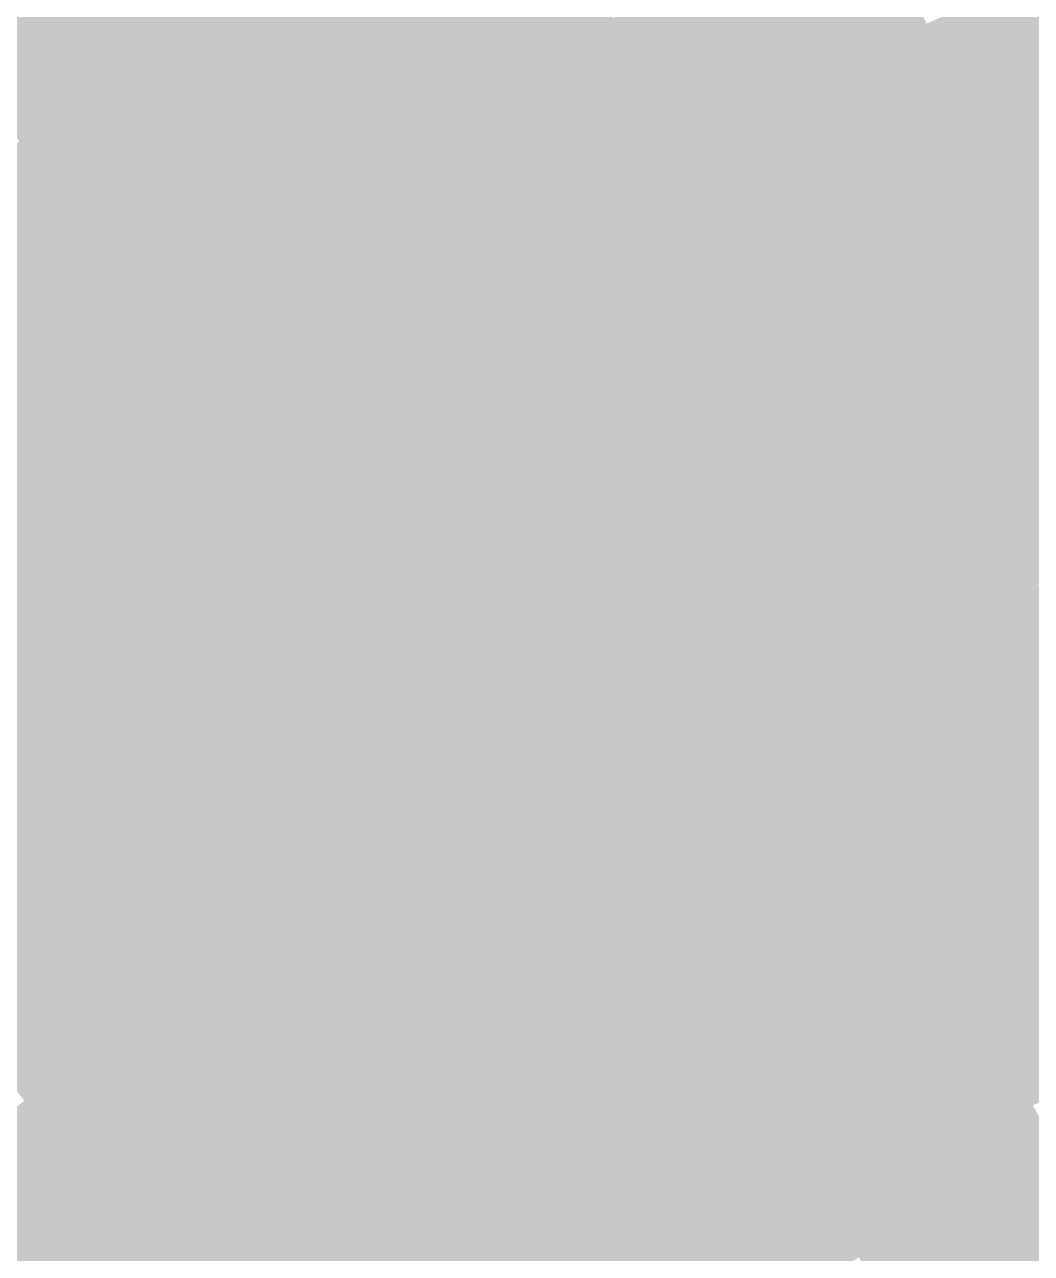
# Model space of a CAD drawing. Header units: inches. Extents: x -266 to 784, y -170 to 213.
# Drawn here: x -68.9 to -47.17, y 85 to 111.51 of the extents above; entities that cross this region are included whole.
import ezdxf

# ---------------------------------------------------------------- set-up
doc = ezdxf.new("R2010")
doc.units = ezdxf.units.IN
doc.header["$MEASUREMENT"] = 0

msp = doc.modelspace()

# ---------------------------------------------------------------- linework, layer by layer
at = {"color": 95, "true_color": 0x54aa54}
msp.add_solid([(-66.833357, 111.504719), (-67.347459, 112.362448), (-64.076765, 113.111309), (-64.569663, 113.981396)], dxfattribs=at)
at = {"color": 85, "true_color": 0x5bb259}
msp.add_solid([(-63.090969, 111.371135), (-63.583867, 112.241222), (-60.338782, 112.885922), (-60.810179, 113.767843)], dxfattribs=at)
at = {"color": 95, "true_color": 0x52a554}
msp.add_solid([(-70.084688, 110.675817), (-70.619686, 111.520671), (-67.347459, 112.362448), (-67.861562, 113.220177)], dxfattribs=at)
at = {"color": 93, "true_color": 0x61bb5d}
msp.add_solid([(-59.395989, 111.122079), (-59.867386, 112.004001), (-56.651028, 112.546262), (-57.100639, 113.439486)], dxfattribs=at)
at = {"color": 93, "true_color": 0x6dc863}
msp.add_solid([(-52.589276, 111.190683), (-53.016832, 112.094672), (-49.844682, 112.4478), (-50.249923, 113.36201)], dxfattribs=at)
at = {"color": 85, "true_color": 0x56ae56}
msp.add_solid([(-66.319254, 110.646991), (-66.833357, 111.504719), (-63.583867, 112.241222), (-64.076765, 113.111309)], dxfattribs=at)
at = {"color": 93, "true_color": 0x68c361}
msp.add_solid([(-55.751805, 110.759813), (-56.201416, 111.653038), (-53.016832, 112.094672), (-53.444387, 112.998662)], dxfattribs=at)
at = {"color": 93, "true_color": 0x5db65b}
msp.add_solid([(-62.59807, 110.501048), (-63.090969, 111.371135), (-59.867386, 112.004001), (-60.338782, 112.885922)], dxfattribs=at)
at = {"color": 83, "true_color": 0x74d068}
msp.add_solid([(-49.034199, 110.61938), (-49.43944, 111.53359), (-46.304695, 111.789423), (-46.687379, 112.713303)], dxfattribs=at)
at = {"color": 93, "true_color": 0x64bf5f}
msp.add_solid([(-58.924592, 110.240158), (-59.395989, 111.122079), (-56.201416, 111.653038), (-56.651028, 112.546262)], dxfattribs=at)
at = {"color": 93, "true_color": 0x6fcc65}
msp.add_solid([(-52.161721, 110.286694), (-52.589276, 111.190683), (-49.43944, 111.53359), (-49.844682, 112.4478)], dxfattribs=at)
at = {"color": 105, "true_color": 0x54aa56}
msp.add_solid([(-69.549691, 109.830963), (-70.084688, 110.675817), (-66.833357, 111.504719), (-67.347459, 112.362448)], dxfattribs=at)
at = {"color": 85, "true_color": 0x59b259}
msp.add_solid([(-65.805151, 109.789262), (-66.319254, 110.646991), (-63.090969, 111.371135), (-63.583867, 112.241222)], dxfattribs=at)
at = {"color": 93, "true_color": 0x5fbb5d}
msp.add_solid([(-62.105172, 109.630961), (-62.59807, 110.501048), (-59.395989, 111.122079), (-59.867386, 112.004001)], dxfattribs=at)
at = {"color": 93, "true_color": 0x6ac863}
msp.add_solid([(-55.302194, 109.866589), (-55.751805, 110.759813), (-52.589276, 111.190683), (-53.016832, 112.094672)], dxfattribs=at)
at = {"color": 93, "true_color": 0x66c361}
msp.add_solid([(-58.453195, 109.358237), (-58.924592, 110.240158), (-55.751805, 110.759813), (-56.201416, 111.653038)], dxfattribs=at)
at = {"color": 83, "true_color": 0x76d46a}
msp.add_solid([(-48.628958, 109.705171), (-49.034199, 110.61938), (-45.922012, 110.865544), (-46.304695, 111.789423)], dxfattribs=at)
at = {"color": 105, "true_color": 0x56ae59}
msp.add_solid([(-69.014693, 108.98611), (-69.549691, 109.830963), (-66.319254, 110.646991), (-66.833357, 111.504719)], dxfattribs=at)
at = {"color": 93, "true_color": 0x5bb65b}
msp.add_solid([(-65.291049, 108.931533), (-65.805151, 109.789262), (-62.59807, 110.501048), (-63.090969, 111.371135)], dxfattribs=at)
at = {"color": 93, "true_color": 0x71d068}
msp.add_solid([(-51.734166, 109.382704), (-52.161721, 110.286694), (-49.034199, 110.61938), (-49.43944, 111.53359)], dxfattribs=at)
at = {"color": 93, "true_color": 0x61bf5f}
msp.add_solid([(-61.612274, 108.760874), (-62.105172, 109.630961), (-58.924592, 110.240158), (-59.395989, 111.122079)], dxfattribs=at)
at = {"color": 93, "true_color": 0x6dcc65}
msp.add_solid([(-54.852582, 108.973365), (-55.302194, 109.866589), (-52.161721, 110.286694), (-52.589276, 111.190683)], dxfattribs=at)
at = {"color": 83, "true_color": 0x79d96c}
msp.add_solid([(-48.223716, 108.790961), (-48.628958, 109.705171), (-45.539328, 109.941664), (-45.922012, 110.865544)], dxfattribs=at)
at = {"color": 105, "true_color": 0x59b25b}
msp.add_solid([(-68.479695, 108.141256), (-69.014693, 108.98611), (-65.805151, 109.789262), (-66.319254, 110.646991)], dxfattribs=at)
at = {"color": 93, "true_color": 0x68c863}
msp.add_solid([(-57.981799, 108.476316), (-58.453195, 109.358237), (-55.302194, 109.866589), (-55.751805, 110.759813)], dxfattribs=at)
at = {"color": 83, "true_color": 0x74d46a}
msp.add_solid([(-51.306611, 108.478715), (-51.734166, 109.382704), (-48.628958, 109.705171), (-49.034199, 110.61938)], dxfattribs=at)
at = {"color": 93, "true_color": 0x5dbb5d}
msp.add_solid([(-64.776946, 108.073805), (-65.291049, 108.931533), (-62.105172, 109.630961), (-62.59807, 110.501048)], dxfattribs=at)
at = {"color": 93, "true_color": 0x63c361}
msp.add_solid([(-61.119376, 107.890787), (-61.612274, 108.760874), (-58.453195, 109.358237), (-58.924592, 110.240158)], dxfattribs=at)
at = {"color": 93, "true_color": 0x6fd068}
msp.add_solid([(-54.402971, 108.08014), (-54.852582, 108.973365), (-51.734166, 109.382704), (-52.161721, 110.286694)], dxfattribs=at)
at = {"color": 93, "true_color": 0x5bb65d}
msp.add_solid([(-67.944698, 107.296403), (-68.479695, 108.141256), (-65.291049, 108.931533), (-65.805151, 109.789262)], dxfattribs=at)
at = {"color": 93, "true_color": 0x6acc65}
msp.add_solid([(-57.510402, 107.594394), (-57.981799, 108.476316), (-54.852582, 108.973365), (-55.302194, 109.866589)], dxfattribs=at)
at = {"color": 83, "true_color": 0x7bdd6e}
msp.add_solid([(-47.818475, 107.876751), (-48.223716, 108.790961), (-45.156645, 109.017785), (-45.539328, 109.941664)], dxfattribs=at)
at = {"color": 93, "true_color": 0x5fbf5f}
msp.add_solid([(-64.262843, 107.216076), (-64.776946, 108.073805), (-61.612274, 108.760874), (-62.105172, 109.630961)], dxfattribs=at)
at = {"color": 83, "true_color": 0x76d96c}
msp.add_solid([(-50.879056, 107.574726), (-51.306611, 108.478715), (-48.223716, 108.790961), (-48.628958, 109.705171)], dxfattribs=at)
at = {"color": 93, "true_color": 0x66c863}
msp.add_solid([(-60.626478, 107.0207), (-61.119376, 107.890787), (-57.981799, 108.476316), (-58.453195, 109.358237)], dxfattribs=at)
at = {"color": 93, "true_color": 0x71d46a}
msp.add_solid([(-53.95336, 107.186916), (-54.402971, 108.08014), (-51.306611, 108.478715), (-51.734166, 109.382704)], dxfattribs=at)
at = {"color": 105, "true_color": 0x59b25d}
msp.add_solid([(-71.11299, 106.42811), (-71.66856, 107.25958), (-68.479695, 108.141256), (-69.014693, 108.98611)], dxfattribs=at)
at = {"color": 93, "true_color": 0x6cd068}
msp.add_solid([(-57.039005, 106.712473), (-57.510402, 107.594394), (-54.402971, 108.08014), (-54.852582, 108.973365)], dxfattribs=at)
at = {"color": 83, "true_color": 0x7de170}
msp.add_solid([(-47.413234, 106.962541), (-47.818475, 107.876751), (-44.773962, 108.093905), (-45.156645, 109.017785)], dxfattribs=at)
at = {"color": 93, "true_color": 0x5dbb5f}
msp.add_solid([(-67.4097, 106.451549), (-67.944698, 107.296403), (-64.776946, 108.073805), (-65.291049, 108.931533)], dxfattribs=at)
at = {"color": 93, "true_color": 0x61c361}
msp.add_solid([(-63.74874, 106.358348), (-64.262843, 107.216076), (-61.119376, 107.890787), (-61.612274, 108.760874)], dxfattribs=at)
at = {"color": 83, "true_color": 0x78dd6e}
msp.add_solid([(-50.451501, 106.670737), (-50.879056, 107.574726), (-47.818475, 107.876751), (-48.223716, 108.790961)], dxfattribs=at)
at = {"color": 93, "true_color": 0x68cc65}
msp.add_solid([(-60.133579, 106.150613), (-60.626478, 107.0207), (-57.510402, 107.594394), (-57.981799, 108.476316)], dxfattribs=at)
at = {"color": 83, "true_color": 0x73d96c}
msp.add_solid([(-53.503748, 106.293692), (-53.95336, 107.186916), (-50.879056, 107.574726), (-51.306611, 108.478715)], dxfattribs=at)
at = {"color": 93, "true_color": 0x5bb65f}
msp.add_solid([(-70.55742, 105.596641), (-71.11299, 106.42811), (-67.944698, 107.296403), (-68.479695, 108.141256)], dxfattribs=at)
at = {"color": 93, "true_color": 0x5fbf61}
msp.add_solid([(-66.874702, 105.606696), (-67.4097, 106.451549), (-64.262843, 107.216076), (-64.776946, 108.073805)], dxfattribs=at)
at = {"color": 93, "true_color": 0x6fd46a}
msp.add_solid([(-56.567608, 105.830552), (-57.039005, 106.712473), (-53.95336, 107.186916), (-54.402971, 108.08014)], dxfattribs=at)
at = {"color": 83, "true_color": 0x80e572}
msp.add_solid([(-47.007992, 106.048332), (-47.413234, 106.962541), (-44.391278, 107.170026), (-44.773962, 108.093905)], dxfattribs=at)
at = {"color": 93, "true_color": 0x63c863}
msp.add_solid([(-63.234638, 105.500619), (-63.74874, 106.358348), (-60.626478, 107.0207), (-61.119376, 107.890787)], dxfattribs=at)
at = {"color": 83, "true_color": 0x7be170}
msp.add_solid([(-50.023946, 105.766747), (-50.451501, 106.670737), (-47.413234, 106.962541), (-47.818475, 107.876751)], dxfattribs=at)
at = {"color": 93, "true_color": 0x6ad068}
msp.add_solid([(-59.640681, 105.280526), (-60.133579, 106.150613), (-57.039005, 106.712473), (-57.510402, 107.594394)], dxfattribs=at)
at = {"color": 83, "true_color": 0x76dd6e}
msp.add_solid([(-53.054137, 105.400468), (-53.503748, 106.293692), (-50.451501, 106.670737), (-50.879056, 107.574726)], dxfattribs=at)
at = {"color": 93, "true_color": 0x5dbb61}
msp.add_solid([(-70.001849, 104.765171), (-70.55742, 105.596641), (-67.4097, 106.451549), (-67.944698, 107.296403)], dxfattribs=at)
at = {"color": 93, "true_color": 0x61c363}
msp.add_solid([(-66.339705, 104.761842), (-66.874702, 105.606696), (-63.74874, 106.358348), (-64.262843, 107.216076)], dxfattribs=at)
at = {"color": 93, "true_color": 0x71d96c}
msp.add_solid([(-56.096212, 104.94863), (-56.567608, 105.830552), (-53.503748, 106.293692), (-53.95336, 107.186916)], dxfattribs=at)
at = {"color": 93, "true_color": 0x65cc65}
msp.add_solid([(-62.720535, 104.64289), (-63.234638, 105.500619), (-60.133579, 106.150613), (-60.626478, 107.0207)], dxfattribs=at)
at = {"color": 83, "true_color": 0x7de572}
msp.add_solid([(-49.596391, 104.862758), (-50.023946, 105.766747), (-47.007992, 106.048332), (-47.413234, 106.962541)], dxfattribs=at)
at = {"color": 93, "true_color": 0x6cd46a}
msp.add_solid([(-59.147783, 104.410439), (-59.640681, 105.280526), (-56.567608, 105.830552), (-57.039005, 106.712473)], dxfattribs=at)
at = {"color": 83, "true_color": 0x78e170}
msp.add_solid([(-52.604526, 104.507243), (-53.054137, 105.400468), (-50.023946, 105.766747), (-50.451501, 106.670737)], dxfattribs=at)
at = {"color": 93, "true_color": 0x5fbf64}
msp.add_solid([(-69.446279, 103.933702), (-70.001849, 104.765171), (-66.874702, 105.606696), (-67.4097, 106.451549)], dxfattribs=at)
at = {"color": 93, "true_color": 0x63c866}
msp.add_solid([(-65.804707, 103.916989), (-66.339705, 104.761842), (-63.234638, 105.500619), (-63.74874, 106.358348)], dxfattribs=at)
at = {"color": 93, "true_color": 0x68d068}
msp.add_solid([(-62.206432, 103.785162), (-62.720535, 104.64289), (-59.640681, 105.280526), (-60.133579, 106.150613)], dxfattribs=at)
at = {"color": 83, "true_color": 0x73dd6e}
msp.add_solid([(-55.624815, 104.066709), (-56.096212, 104.94863), (-53.054137, 105.400468), (-53.503748, 106.293692)], dxfattribs=at)
at = {"color": 91, "true_color": 0x7fea74}
msp.add_solid([(-49.168836, 103.958769), (-49.596391, 104.862758), (-46.602751, 105.134122), (-47.007992, 106.048332)], dxfattribs=at)
at = {"color": 93, "true_color": 0x6ed96c}
msp.add_solid([(-58.654885, 103.540352), (-59.147783, 104.410439), (-56.096212, 104.94863), (-56.567608, 105.830552)], dxfattribs=at)
at = {"color": 93, "true_color": 0x61c366}
msp.add_solid([(-68.890709, 103.102232), (-69.446279, 103.933702), (-66.339705, 104.761842), (-66.874702, 105.606696)], dxfattribs=at)
at = {"color": 83, "true_color": 0x7ae572}
msp.add_solid([(-52.154914, 103.614019), (-52.604526, 104.507243), (-49.596391, 104.862758), (-50.023946, 105.766747)], dxfattribs=at)
at = {"color": 93, "true_color": 0x65cc68}
msp.add_solid([(-65.26971, 103.072135), (-65.804707, 103.916989), (-62.720535, 104.64289), (-63.234638, 105.500619)], dxfattribs=at)
at = {"color": 93, "true_color": 0x6ad46a}
msp.add_solid([(-61.692329, 102.927433), (-62.206432, 103.785162), (-59.147783, 104.410439), (-59.640681, 105.280526)], dxfattribs=at)
at = {"color": 83, "true_color": 0x75e170}
msp.add_solid([(-55.153418, 103.184788), (-55.624815, 104.066709), (-52.604526, 104.507243), (-53.054137, 105.400468)], dxfattribs=at)
at = {"color": 91, "true_color": 0x82ee76}
msp.add_solid([(-48.741281, 103.054779), (-49.168836, 103.958769), (-46.19751, 104.219912), (-46.602751, 105.134122)], dxfattribs=at)
at = {"color": 93, "true_color": 0x63c868}
msp.add_solid([(-68.335139, 102.270762), (-68.890709, 103.102232), (-65.804707, 103.916989), (-66.339705, 104.761842)], dxfattribs=at)
at = {"color": 93, "true_color": 0x71dd6e}
msp.add_solid([(-58.161987, 102.670265), (-58.654885, 103.540352), (-55.624815, 104.066709), (-56.096212, 104.94863)], dxfattribs=at)
at = {"color": 91, "true_color": 0x7dea74}
msp.add_solid([(-51.705303, 102.720795), (-52.154914, 103.614019), (-49.168836, 103.958769), (-49.596391, 104.862758)], dxfattribs=at)
at = {"color": 93, "true_color": 0x68d06a}
msp.add_solid([(-64.734712, 102.227281), (-65.26971, 103.072135), (-62.206432, 103.785162), (-62.720535, 104.64289)], dxfattribs=at)
at = {"color": 83, "true_color": 0x78e572}
msp.add_solid([(-54.682021, 102.302867), (-55.153418, 103.184788), (-52.154914, 103.614019), (-52.604526, 104.507243)], dxfattribs=at)
at = {"color": 93, "true_color": 0x6cd96c}
msp.add_solid([(-61.178227, 102.069705), (-61.692329, 102.927433), (-58.654885, 103.540352), (-59.147783, 104.410439)], dxfattribs=at)
at = {"color": 91, "true_color": 0x84f279}
msp.add_solid([(-48.313726, 102.15079), (-48.741281, 103.054779), (-45.792268, 103.305702), (-46.19751, 104.219912)], dxfattribs=at)
at = {"color": 93, "true_color": 0x61c368}
msp.add_solid([(-71.400216, 101.380517), (-71.976024, 102.198102), (-68.890709, 103.102232), (-69.446279, 103.933702)], dxfattribs=at)
at = {"color": 83, "true_color": 0x73e170}
msp.add_solid([(-57.669088, 101.800178), (-58.161987, 102.670265), (-55.153418, 103.184788), (-55.624815, 104.066709)], dxfattribs=at)
at = {"color": 91, "true_color": 0x7fee76}
msp.add_solid([(-51.255692, 101.82757), (-51.705303, 102.720795), (-48.741281, 103.054779), (-49.168836, 103.958769)], dxfattribs=at)
at = {"color": 93, "true_color": 0x65cc6a}
msp.add_solid([(-67.779568, 101.439293), (-68.335139, 102.270762), (-65.26971, 103.072135), (-65.804707, 103.916989)], dxfattribs=at)
at = {"color": 93, "true_color": 0x6ad46c}
msp.add_solid([(-64.199714, 101.382428), (-64.734712, 102.227281), (-61.692329, 102.927433), (-62.206432, 103.785162)], dxfattribs=at)
at = {"color": 93, "true_color": 0x6edd6e}
msp.add_solid([(-60.664124, 101.211976), (-61.178227, 102.069705), (-58.161987, 102.670265), (-58.654885, 103.540352)], dxfattribs=at)
at = {"color": 91, "true_color": 0x7aea74}
msp.add_solid([(-54.210625, 101.420945), (-54.682021, 102.302867), (-51.705303, 102.720795), (-52.154914, 103.614019)], dxfattribs=at)
at = {"color": 83, "true_color": 0x75e572}
msp.add_solid([(-57.17619, 100.930091), (-57.669088, 101.800178), (-54.682021, 102.302867), (-55.153418, 103.184788)], dxfattribs=at)
at = {"color": 91, "true_color": 0x86f67b}
msp.add_solid([(-47.88617, 101.246801), (-48.313726, 102.15079), (-45.387027, 102.391493), (-45.792268, 103.305702)], dxfattribs=at)
at = {"color": 93, "true_color": 0x63c86a}
msp.add_solid([(-70.824408, 100.562932), (-71.400216, 101.380517), (-68.335139, 102.270762), (-68.890709, 103.102232)], dxfattribs=at)
at = {"color": 93, "true_color": 0x68d06c}
msp.add_solid([(-67.223998, 100.607823), (-67.779568, 101.439293), (-64.734712, 102.227281), (-65.26971, 103.072135)], dxfattribs=at)
at = {"color": 93, "true_color": 0x6cd96e}
msp.add_solid([(-63.664717, 100.537574), (-64.199714, 101.382428), (-61.178227, 102.069705), (-61.692329, 102.927433)], dxfattribs=at)
at = {"color": 91, "true_color": 0x81f279}
msp.add_solid([(-50.80608, 100.934346), (-51.255692, 101.82757), (-48.313726, 102.15079), (-48.741281, 103.054779)], dxfattribs=at)
at = {"color": 93, "true_color": 0x70e170}
msp.add_solid([(-60.150021, 100.354247), (-60.664124, 101.211976), (-57.669088, 101.800178), (-58.161987, 102.670265)], dxfattribs=at)
at = {"color": 91, "true_color": 0x7cee76}
msp.add_solid([(-53.739228, 100.539024), (-54.210625, 101.420945), (-51.255692, 101.82757), (-51.705303, 102.720795)], dxfattribs=at)
at = {"color": 91, "true_color": 0x89fb7d}
msp.add_solid([(-47.458615, 100.342812), (-47.88617, 101.246801), (-44.981786, 101.477283), (-45.387027, 102.391493)], dxfattribs=at)
at = {"color": 93, "true_color": 0x65cc6d}
msp.add_solid([(-70.248599, 99.745347), (-70.824408, 100.562932), (-67.779568, 101.439293), (-68.335139, 102.270762)], dxfattribs=at)
at = {"color": 93, "true_color": 0x6ad46f}
msp.add_solid([(-66.668428, 99.776353), (-67.223998, 100.607823), (-64.199714, 101.382428), (-64.734712, 102.227281)], dxfattribs=at)
at = {"color": 93, "true_color": 0x6edd71}
msp.add_solid([(-63.129719, 99.692721), (-63.664717, 100.537574), (-60.664124, 101.211976), (-61.178227, 102.069705)], dxfattribs=at)
at = {"color": 91, "true_color": 0x77ea74}
msp.add_solid([(-56.683292, 100.060004), (-57.17619, 100.930091), (-54.210625, 101.420945), (-54.682021, 102.302867)], dxfattribs=at)
at = {"color": 91, "true_color": 0x83f67b}
msp.add_solid([(-50.356469, 100.041122), (-50.80608, 100.934346), (-47.88617, 101.246801), (-48.313726, 102.15079)], dxfattribs=at)
at = {"color": 91, "true_color": 0x7ef279}
msp.add_solid([(-53.267831, 99.657103), (-53.739228, 100.539024), (-50.80608, 100.934346), (-51.255692, 101.82757)], dxfattribs=at)
at = {"color": 93, "true_color": 0x72e572}
msp.add_solid([(-59.635918, 99.496519), (-60.150021, 100.354247), (-57.17619, 100.930091), (-57.669088, 101.800178)], dxfattribs=at)
at = {"color": 93, "true_color": 0x68d06f}
msp.add_solid([(-69.672791, 98.927762), (-70.248599, 99.745347), (-67.223998, 100.607823), (-67.779568, 101.439293)], dxfattribs=at)
at = {"color": 93, "true_color": 0x6cd971}
msp.add_solid([(-66.112858, 98.944884), (-66.668428, 99.776353), (-63.664717, 100.537574), (-64.199714, 101.382428)], dxfattribs=at)
at = {"color": 91, "true_color": 0x79ee76}
msp.add_solid([(-56.190394, 99.189917), (-56.683292, 100.060004), (-53.739228, 100.539024), (-54.210625, 101.420945)], dxfattribs=at)
at = {"color": 91, "true_color": 0x8bff7f}
msp.add_solid([(-47.03106, 99.438822), (-47.458615, 100.342812), (-44.576545, 100.563073), (-44.981786, 101.477283)], dxfattribs=at)
at = {"color": 103, "true_color": 0x70e173}
msp.add_solid([(-62.594722, 98.847867), (-63.129719, 99.692721), (-60.150021, 100.354247), (-60.664124, 101.211976)], dxfattribs=at)
at = {"color": 91, "true_color": 0x86fb7d}
msp.add_solid([(-49.906858, 99.147897), (-50.356469, 100.041122), (-47.458615, 100.342812), (-47.88617, 101.246801)], dxfattribs=at)
at = {"color": 91, "true_color": 0x74ea74}
msp.add_solid([(-59.121816, 98.63879), (-59.635918, 99.496519), (-56.683292, 100.060004), (-57.17619, 100.930091)], dxfattribs=at)
at = {"color": 91, "true_color": 0x81f67b}
msp.add_solid([(-52.796435, 98.775182), (-53.267831, 99.657103), (-50.356469, 100.041122), (-50.80608, 100.934346)], dxfattribs=at)
at = {"color": 93, "true_color": 0x6ad471}
msp.add_solid([(-69.096983, 98.110178), (-69.672791, 98.927762), (-66.668428, 99.776353), (-67.223998, 100.607823)], dxfattribs=at)
at = {"color": 103, "true_color": 0x6edd73}
msp.add_solid([(-65.557287, 98.113414), (-66.112858, 98.944884), (-63.129719, 99.692721), (-63.664717, 100.537574)], dxfattribs=at)
at = {"color": 91, "true_color": 0x7bf279}
msp.add_solid([(-55.697496, 98.31983), (-56.190394, 99.189917), (-53.267831, 99.657103), (-53.739228, 100.539024)], dxfattribs=at)
at = {"color": 103, "true_color": 0x72e575}
msp.add_solid([(-62.059724, 98.003014), (-62.594722, 98.847867), (-59.635918, 99.496519), (-60.150021, 100.354247)], dxfattribs=at)
at = {"color": 91, "true_color": 0x88ff7f}
msp.add_solid([(-49.457246, 98.254673), (-49.906858, 99.147897), (-47.03106, 99.438822), (-47.458615, 100.342812)], dxfattribs=at)
at = {"color": 91, "true_color": 0x76ee76}
msp.add_solid([(-58.607713, 97.781062), (-59.121816, 98.63879), (-56.190394, 99.189917), (-56.683292, 100.060004)], dxfattribs=at)
at = {"color": 91, "true_color": 0x83fb7d}
msp.add_solid([(-52.325038, 97.89326), (-52.796435, 98.775182), (-49.906858, 99.147897), (-50.356469, 100.041122)], dxfattribs=at)
at = {"color": 103, "true_color": 0x6cd973}
msp.add_solid([(-68.521175, 97.292593), (-69.096983, 98.110178), (-66.112858, 98.944884), (-66.668428, 99.776353)], dxfattribs=at)
at = {"color": 103, "true_color": 0x70e175}
msp.add_solid([(-65.001717, 97.281945), (-65.557287, 98.113414), (-62.594722, 98.847867), (-63.129719, 99.692721)], dxfattribs=at)
at = {"color": 91, "true_color": 0x74ea77}
msp.add_solid([(-61.524726, 97.15816), (-62.059724, 98.003014), (-59.121816, 98.63879), (-59.635918, 99.496519)], dxfattribs=at)
at = {"color": 91, "true_color": 0x7ef67b}
msp.add_solid([(-55.204598, 97.449743), (-55.697496, 98.31983), (-52.796435, 98.775182), (-53.267831, 99.657103)], dxfattribs=at)
at = {"color": 91, "true_color": 0x83fe7a}
msp.add_solid([(-49.007635, 97.361449), (-49.457246, 98.254673), (-46.603505, 98.534833), (-47.03106, 99.438822)], dxfattribs=at)
at = {"color": 91, "true_color": 0x79f279}
msp.add_solid([(-58.09361, 96.923333), (-58.607713, 97.781062), (-55.697496, 98.31983), (-56.190394, 99.189917)], dxfattribs=at)
at = {"color": 103, "true_color": 0x6edd76}
msp.add_solid([(-67.945367, 96.475008), (-68.521175, 97.292593), (-65.557287, 98.113414), (-66.112858, 98.944884)], dxfattribs=at)
at = {"color": 91, "true_color": 0x85ff7f}
msp.add_solid([(-51.853641, 97.011339), (-52.325038, 97.89326), (-49.457246, 98.254673), (-49.906858, 99.147897)], dxfattribs=at)
at = {"color": 103, "true_color": 0x72e578}
msp.add_solid([(-64.446147, 96.450475), (-65.001717, 97.281945), (-62.059724, 98.003014), (-62.594722, 98.847867)], dxfattribs=at)
at = {"color": 91, "true_color": 0x76ee79}
msp.add_solid([(-60.989729, 96.313306), (-61.524726, 97.15816), (-58.607713, 97.781062), (-59.121816, 98.63879)], dxfattribs=at)
at = {"color": 91, "true_color": 0x80fb7d}
msp.add_solid([(-54.711699, 96.579656), (-55.204598, 97.449743), (-52.325038, 97.89326), (-52.796435, 98.775182)], dxfattribs=at)
at = {"color": 91, "true_color": 0x7dfe73}
msp.add_solid([(-48.558024, 96.468225), (-49.007635, 97.361449), (-46.17595, 97.630844), (-46.603505, 98.534833)], dxfattribs=at)
at = {"color": 103, "true_color": 0x6cd976}
msp.add_solid([(-70.888217, 95.581696), (-71.483917, 96.384904), (-68.521175, 97.292593), (-69.096983, 98.110178)], dxfattribs=at)
at = {"color": 103, "true_color": 0x70e178}
msp.add_solid([(-67.369558, 95.657423), (-67.945367, 96.475008), (-65.001717, 97.281945), (-65.557287, 98.113414)], dxfattribs=at)
at = {"color": 91, "true_color": 0x7bf67b}
msp.add_solid([(-57.579507, 96.065604), (-58.09361, 96.923333), (-55.204598, 97.449743), (-55.697496, 98.31983)], dxfattribs=at)
at = {"color": 91, "true_color": 0x80fe7a}
msp.add_solid([(-51.382244, 96.129418), (-51.853641, 97.011339), (-49.007635, 97.361449), (-49.457246, 98.254673)], dxfattribs=at)
at = {"color": 91, "true_color": 0x74ea7a}
msp.add_solid([(-63.890577, 95.619005), (-64.446147, 96.450475), (-61.524726, 97.15816), (-62.059724, 98.003014)], dxfattribs=at)
at = {"color": 91, "true_color": 0x82ff7f}
msp.add_solid([(-54.218801, 95.709569), (-54.711699, 96.579656), (-51.853641, 97.011339), (-52.325038, 97.89326)], dxfattribs=at)
at = {"color": 91, "true_color": 0x79f27b}
msp.add_solid([(-60.454731, 95.468453), (-60.989729, 96.313306), (-58.09361, 96.923333), (-58.607713, 97.781062)], dxfattribs=at)
at = {"color": 91, "true_color": 0x77fe6d}
msp.add_solid([(-48.108412, 95.575), (-48.558024, 96.468225), (-45.748395, 96.726854), (-46.17595, 97.630844)], dxfattribs=at)
at = {"color": 91, "true_color": 0x7dfb7d}
msp.add_solid([(-57.065405, 95.207876), (-57.579507, 96.065604), (-54.711699, 96.579656), (-55.204598, 97.449743)], dxfattribs=at)
at = {"color": 91, "true_color": 0x7afe73}
msp.add_solid([(-50.910848, 95.247497), (-51.382244, 96.129418), (-48.558024, 96.468225), (-49.007635, 97.361449)], dxfattribs=at)
at = {"color": 103, "true_color": 0x6edd78}
msp.add_solid([(-70.292518, 94.778489), (-70.888217, 95.581696), (-67.945367, 96.475008), (-68.521175, 97.292593)], dxfattribs=at)
at = {"color": 103, "true_color": 0x72e57a}
msp.add_solid([(-66.79375, 94.839838), (-67.369558, 95.657423), (-64.446147, 96.450475), (-65.001717, 97.281945)], dxfattribs=at)
at = {"color": 91, "true_color": 0x76ee7c}
msp.add_solid([(-63.335007, 94.787536), (-63.890577, 95.619005), (-60.989729, 96.313306), (-61.524726, 97.15816)], dxfattribs=at)
at = {"color": 91, "true_color": 0x7bf67e}
msp.add_solid([(-59.919733, 94.623599), (-60.454731, 95.468453), (-57.579507, 96.065604), (-58.09361, 96.923333)], dxfattribs=at)
at = {"color": 91, "true_color": 0x7dfe7a}
msp.add_solid([(-53.725903, 94.839482), (-54.218801, 95.709569), (-51.382244, 96.129418), (-51.853641, 97.011339)], dxfattribs=at)
at = {"color": 91, "true_color": 0x7fff7f}
msp.add_solid([(-56.551302, 94.350147), (-57.065405, 95.207876), (-54.218801, 95.709569), (-54.711699, 96.579656)], dxfattribs=at)
at = {"color": 91, "true_color": 0x71fe66}
msp.add_solid([(-47.658801, 94.681776), (-48.108412, 95.575), (-45.32084, 95.822865), (-45.748395, 96.726854)], dxfattribs=at)
at = {"color": 103, "true_color": 0x70e17b}
msp.add_solid([(-69.696819, 93.975281), (-70.292518, 94.778489), (-67.369558, 95.657423), (-67.945367, 96.475008)], dxfattribs=at)
at = {"color": 91, "true_color": 0x74ea7d}
msp.add_solid([(-66.217942, 94.022254), (-66.79375, 94.839838), (-63.890577, 95.619005), (-64.446147, 96.450475)], dxfattribs=at)
at = {"color": 91, "true_color": 0x79f27e}
msp.add_solid([(-62.779436, 93.956066), (-63.335007, 94.787536), (-60.454731, 95.468453), (-60.989729, 96.313306)], dxfattribs=at)
at = {"color": 91, "true_color": 0x74fe6d}
msp.add_solid([(-50.439451, 94.365575), (-50.910848, 95.247497), (-48.108412, 95.575), (-48.558024, 96.468225)], dxfattribs=at)
at = {"color": 91, "true_color": 0x7dfb80}
msp.add_solid([(-59.384736, 93.778746), (-59.919733, 94.623599), (-57.065405, 95.207876), (-57.579507, 96.065604)], dxfattribs=at)
at = {"color": 91, "true_color": 0x77fe73}
msp.add_solid([(-53.233005, 93.969395), (-53.725903, 94.839482), (-50.910848, 95.247497), (-51.382244, 96.129418)], dxfattribs=at)
at = {"color": 91, "true_color": 0x7afe7a}
msp.add_solid([(-56.037199, 93.492418), (-56.551302, 94.350147), (-53.725903, 94.839482), (-54.218801, 95.709569)], dxfattribs=at)
at = {"color": 91, "true_color": 0x6bfe60}
msp.add_solid([(-47.20919, 93.788552), (-47.658801, 94.681776), (-44.893285, 94.918876), (-45.32084, 95.822865)], dxfattribs=at)
at = {"color": 103, "true_color": 0x72e57d}
msp.add_solid([(-69.101119, 93.172074), (-69.696819, 93.975281), (-66.79375, 94.839838), (-67.369558, 95.657423)], dxfattribs=at)
at = {"color": 91, "true_color": 0x76ee7f}
msp.add_solid([(-65.642134, 93.204669), (-66.217942, 94.022254), (-63.335007, 94.787536), (-63.890577, 95.619005)], dxfattribs=at)
at = {"color": 91, "true_color": 0x7bf681}
msp.add_solid([(-62.223866, 93.124597), (-62.779436, 93.956066), (-59.919733, 94.623599), (-60.454731, 95.468453)], dxfattribs=at)
at = {"color": 91, "true_color": 0x6efe66}
msp.add_solid([(-49.968054, 93.483654), (-50.439451, 94.365575), (-47.658801, 94.681776), (-48.108412, 95.575)], dxfattribs=at)
at = {"color": 91, "true_color": 0x7fff82}
msp.add_solid([(-58.849738, 92.933892), (-59.384736, 93.778746), (-56.551302, 94.350147), (-57.065405, 95.207876)], dxfattribs=at)
at = {"color": 91, "true_color": 0x70fe6d}
msp.add_solid([(-52.740107, 93.099308), (-53.233005, 93.969395), (-50.439451, 94.365575), (-50.910848, 95.247497)], dxfattribs=at)
at = {"color": 91, "true_color": 0x65fe5a}
msp.add_solid([(-46.759578, 92.895327), (-47.20919, 93.788552), (-44.46573, 94.014886), (-44.893285, 94.918876)], dxfattribs=at)
at = {"color": 91, "true_color": 0x74ea7f}
msp.add_solid([(-68.50542, 92.368866), (-69.101119, 93.172074), (-66.217942, 94.022254), (-66.79375, 94.839838)], dxfattribs=at)
at = {"color": 91, "true_color": 0x79f281}
msp.add_solid([(-65.066326, 92.387084), (-65.642134, 93.204669), (-62.779436, 93.956066), (-63.335007, 94.787536)], dxfattribs=at)
at = {"color": 91, "true_color": 0x73fe73}
msp.add_solid([(-55.523096, 92.63469), (-56.037199, 93.492418), (-53.233005, 93.969395), (-53.725903, 94.839482)], dxfattribs=at)
at = {"color": 91, "true_color": 0x67fe60}
msp.add_solid([(-49.496657, 92.601733), (-49.968054, 93.483654), (-47.20919, 93.788552), (-47.658801, 94.681776)], dxfattribs=at)
at = {"color": 91, "true_color": 0x7dfb83}
msp.add_solid([(-61.668296, 92.293127), (-62.223866, 93.124597), (-59.384736, 93.778746), (-59.919733, 94.623599)], dxfattribs=at)
at = {"color": 91, "true_color": 0x7afe7d}
msp.add_solid([(-58.314741, 92.089039), (-58.849738, 92.933892), (-56.037199, 93.492418), (-56.551302, 94.350147)], dxfattribs=at)
at = {"color": 91, "true_color": 0x6afe66}
msp.add_solid([(-52.247208, 92.229221), (-52.740107, 93.099308), (-49.968054, 93.483654), (-50.439451, 94.365575)], dxfattribs=at)
at = {"color": 91, "true_color": 0x76ee82}
msp.add_solid([(-67.909721, 91.565659), (-68.50542, 92.368866), (-65.642134, 93.204669), (-66.217942, 94.022254)], dxfattribs=at)
at = {"color": 91, "true_color": 0x7bf683}
msp.add_solid([(-64.490517, 91.569499), (-65.066326, 92.387084), (-62.223866, 93.124597), (-62.779436, 93.956066)], dxfattribs=at)
at = {"color": 91, "true_color": 0x6dfe6d}
msp.add_solid([(-55.008994, 91.776961), (-55.523096, 92.63469), (-52.740107, 93.099308), (-53.233005, 93.969395)], dxfattribs=at)
at = {"color": 91, "true_color": 0x7fff85}
msp.add_solid([(-61.112726, 91.461657), (-61.668296, 92.293127), (-58.849738, 92.933892), (-59.384736, 93.778746)], dxfattribs=at)
at = {"color": 91, "true_color": 0x61fe5a}
msp.add_solid([(-49.025261, 91.719811), (-49.496657, 92.601733), (-46.759578, 92.895327), (-47.20919, 93.788552)], dxfattribs=at)
at = {"color": 91, "true_color": 0x73fe77}
msp.add_solid([(-57.779743, 91.244185), (-58.314741, 92.089039), (-55.523096, 92.63469), (-56.037199, 93.492418)], dxfattribs=at)
at = {"color": 91, "true_color": 0x64fe60}
msp.add_solid([(-51.75431, 91.359134), (-52.247208, 92.229221), (-49.496657, 92.601733), (-49.968054, 93.483654)], dxfattribs=at)
at = {"color": 91, "true_color": 0x74ea82}
msp.add_solid([(-70.751633, 90.659839), (-71.366865, 91.448186), (-68.50542, 92.368866), (-69.101119, 93.172074)], dxfattribs=at)
at = {"color": 91, "true_color": 0x79f284}
msp.add_solid([(-67.314021, 90.762451), (-67.909721, 91.565659), (-65.066326, 92.387084), (-65.642134, 93.204669)], dxfattribs=at)
at = {"color": 91, "true_color": 0x7dfb86}
msp.add_solid([(-63.914709, 90.751914), (-64.490517, 91.569499), (-61.668296, 92.293127), (-62.223866, 93.124597)], dxfattribs=at)
at = {"color": 91, "true_color": 0x66fe66}
msp.add_solid([(-54.494891, 90.919233), (-55.008994, 91.776961), (-52.247208, 92.229221), (-52.740107, 93.099308)], dxfattribs=at)
at = {"color": 91, "true_color": 0x7afe80}
msp.add_solid([(-60.557155, 90.630188), (-61.112726, 91.461657), (-58.314741, 92.089039), (-58.849738, 92.933892)], dxfattribs=at)
at = {"color": 93, "true_color": 0x5bfe53}
msp.add_solid([(-48.553864, 90.83789), (-49.025261, 91.719811), (-46.309967, 92.002103), (-46.759578, 92.895327)], dxfattribs=at)
at = {"color": 91, "true_color": 0x6dfe70}
msp.add_solid([(-57.244745, 90.399331), (-57.779743, 91.244185), (-55.008994, 91.776961), (-55.523096, 92.63469)], dxfattribs=at)
at = {"color": 91, "true_color": 0x5efe5a}
msp.add_solid([(-51.261412, 90.489047), (-51.75431, 91.359134), (-49.025261, 91.719811), (-49.496657, 92.601733)], dxfattribs=at)
at = {"color": 91, "true_color": 0x76ee84}
msp.add_solid([(-70.136401, 89.871493), (-70.751633, 90.659839), (-67.909721, 91.565659), (-68.50542, 92.368866)], dxfattribs=at)
at = {"color": 91, "true_color": 0x7bf686}
msp.add_solid([(-66.718322, 89.959244), (-67.314021, 90.762451), (-64.490517, 91.569499), (-65.066326, 92.387084)], dxfattribs=at)
at = {"color": 91, "true_color": 0x7fff88}
msp.add_solid([(-63.338901, 89.934329), (-63.914709, 90.751914), (-61.112726, 91.461657), (-61.668296, 92.293127)], dxfattribs=at)
at = {"color": 91, "true_color": 0x73fe7a}
msp.add_solid([(-60.001585, 89.798718), (-60.557155, 90.630188), (-57.779743, 91.244185), (-58.314741, 92.089039)], dxfattribs=at)
at = {"color": 91, "true_color": 0x60fe60}
msp.add_solid([(-53.980788, 90.061504), (-54.494891, 90.919233), (-51.75431, 91.359134), (-52.247208, 92.229221)], dxfattribs=at)
at = {"color": 93, "true_color": 0x55fe4d}
msp.add_solid([(-48.082467, 89.955969), (-48.553864, 90.83789), (-45.860356, 91.108879), (-46.309967, 92.002103)], dxfattribs=at)
at = {"color": 91, "true_color": 0x66fe6a}
msp.add_solid([(-56.709748, 89.554478), (-57.244745, 90.399331), (-54.494891, 90.919233), (-55.008994, 91.776961)], dxfattribs=at)
at = {"color": 91, "true_color": 0x79f287}
msp.add_solid([(-69.52117, 89.083146), (-70.136401, 89.871493), (-67.314021, 90.762451), (-67.909721, 91.565659)], dxfattribs=at)
at = {"color": 91, "true_color": 0x7dfb89}
msp.add_solid([(-66.122623, 89.156036), (-66.718322, 89.959244), (-63.914709, 90.751914), (-64.490517, 91.569499)], dxfattribs=at)
at = {"color": 93, "true_color": 0x57fe53}
msp.add_solid([(-50.768514, 89.61896), (-51.261412, 90.489047), (-48.553864, 90.83789), (-49.025261, 91.719811)], dxfattribs=at)
at = {"color": 91, "true_color": 0x7afe83}
msp.add_solid([(-62.763093, 89.116745), (-63.338901, 89.934329), (-60.557155, 90.630188), (-61.112726, 91.461657)], dxfattribs=at)
at = {"color": 91, "true_color": 0x6dfe74}
msp.add_solid([(-59.446015, 88.967249), (-60.001585, 89.798718), (-57.244745, 90.399331), (-57.779743, 91.244185)], dxfattribs=at)
at = {"color": 91, "true_color": 0x5afe5a}
msp.add_solid([(-53.466685, 89.203775), (-53.980788, 90.061504), (-51.261412, 90.489047), (-51.75431, 91.359134)], dxfattribs=at)
at = {"color": 93, "true_color": 0x4ffe46}
msp.add_solid([(-47.61107, 89.074048), (-48.082467, 89.955969), (-45.410744, 90.215654), (-45.860356, 91.108879)], dxfattribs=at)
at = {"color": 91, "true_color": 0x7bf689}
msp.add_solid([(-68.905938, 88.2948), (-69.52117, 89.083146), (-66.718322, 89.959244), (-67.314021, 90.762451)], dxfattribs=at)
at = {"color": 91, "true_color": 0x7fff8b}
msp.add_solid([(-65.526923, 88.352828), (-66.122623, 89.156036), (-63.338901, 89.934329), (-63.914709, 90.751914)], dxfattribs=at)
at = {"color": 91, "true_color": 0x60fe64}
msp.add_solid([(-56.17475, 88.709624), (-56.709748, 89.554478), (-53.980788, 90.061504), (-54.494891, 90.919233)], dxfattribs=at)
at = {"color": 93, "true_color": 0x51fe4d}
msp.add_solid([(-50.275616, 88.748873), (-50.768514, 89.61896), (-48.082467, 89.955969), (-48.553864, 90.83789)], dxfattribs=at)
at = {"color": 91, "true_color": 0x73fe7d}
msp.add_solid([(-62.187285, 88.29916), (-62.763093, 89.116745), (-60.001585, 89.798718), (-60.557155, 90.630188)], dxfattribs=at)
at = {"color": 93, "true_color": 0x53fe53}
msp.add_solid([(-52.952583, 88.346047), (-53.466685, 89.203775), (-50.768514, 89.61896), (-51.261412, 90.489047)], dxfattribs=at)
at = {"color": 91, "true_color": 0x66fe6e}
msp.add_solid([(-58.890445, 88.135779), (-59.446015, 88.967249), (-56.709748, 89.554478), (-57.244745, 90.399331)], dxfattribs=at)
at = {"color": 80, "true_color": 0x49fe40}
msp.add_solid([(-47.139674, 88.192126), (-47.61107, 89.074048), (-44.961133, 89.32243), (-45.410744, 90.215654)], dxfattribs=at)
at = {"color": 91, "true_color": 0x7dfb8c}
msp.add_solid([(-68.290707, 87.506453), (-68.905938, 88.2948), (-66.122623, 89.156036), (-66.718322, 89.959244)], dxfattribs=at)
at = {"color": 91, "true_color": 0x7afe86}
msp.add_solid([(-64.931224, 87.549621), (-65.526923, 88.352828), (-62.763093, 89.116745), (-63.338901, 89.934329)], dxfattribs=at)
at = {"color": 91, "true_color": 0x5afe5e}
msp.add_solid([(-55.639752, 87.864771), (-56.17475, 88.709624), (-53.466685, 89.203775), (-53.980788, 90.061504)], dxfattribs=at)
at = {"color": 93, "true_color": 0x4bfe46}
msp.add_solid([(-49.782717, 87.878786), (-50.275616, 88.748873), (-47.61107, 89.074048), (-48.082467, 89.955969)], dxfattribs=at)
at = {"color": 91, "true_color": 0x6dfe77}
msp.add_solid([(-61.611476, 87.481575), (-62.187285, 88.29916), (-59.446015, 88.967249), (-60.001585, 89.798718)], dxfattribs=at)
at = {"color": 93, "true_color": 0x4dfe4d}
msp.add_solid([(-52.43848, 87.488318), (-52.952583, 88.346047), (-50.275616, 88.748873), (-50.768514, 89.61896)], dxfattribs=at)
at = {"color": 91, "true_color": 0x60fe67}
msp.add_solid([(-58.334874, 87.304309), (-58.890445, 88.135779), (-56.17475, 88.709624), (-56.709748, 89.554478)], dxfattribs=at)
at = {"color": 91, "true_color": 0x7fff8e}
msp.add_solid([(-67.675475, 86.718107), (-68.290707, 87.506453), (-65.526923, 88.352828), (-66.122623, 89.156036)], dxfattribs=at)
at = {"color": 91, "true_color": 0x73fe80}
msp.add_solid([(-64.335525, 86.746413), (-64.931224, 87.549621), (-62.187285, 88.29916), (-62.763093, 89.116745)], dxfattribs=at)
at = {"color": 93, "true_color": 0x53fe57}
msp.add_solid([(-55.104755, 87.019917), (-55.639752, 87.864771), (-52.952583, 88.346047), (-53.466685, 89.203775)], dxfattribs=at)
at = {"color": 91, "true_color": 0x66fe71}
msp.add_solid([(-61.035668, 86.66399), (-61.611476, 87.481575), (-58.890445, 88.135779), (-59.446015, 88.967249)], dxfattribs=at)
at = {"color": 80, "true_color": 0x45fe40}
msp.add_solid([(-49.289819, 87.008699), (-49.782717, 87.878786), (-47.139674, 88.192126), (-47.61107, 89.074048)], dxfattribs=at)
at = {"color": 91, "true_color": 0x5afe61}
msp.add_solid([(-57.779304, 86.47284), (-58.334874, 87.304309), (-55.639752, 87.864771), (-56.17475, 88.709624)], dxfattribs=at)
at = {"color": 93, "true_color": 0x46fe46}
msp.add_solid([(-51.924377, 86.63059), (-52.43848, 87.488318), (-49.782717, 87.878786), (-50.275616, 88.748873)], dxfattribs=at)
at = {"color": 91, "true_color": 0x7dfb8f}
msp.add_solid([(-70.417655, 85.80416), (-71.052048, 86.577171), (-68.290707, 87.506453), (-68.905938, 88.2948)], dxfattribs=at)
at = {"color": 91, "true_color": 0x7afe89}
msp.add_solid([(-67.060243, 85.929761), (-67.675475, 86.718107), (-64.931224, 87.549621), (-65.526923, 88.352828)], dxfattribs=at)
at = {"color": 91, "true_color": 0x6dfe7b}
msp.add_solid([(-63.739826, 85.943206), (-64.335525, 86.746413), (-61.611476, 87.481575), (-62.187285, 88.29916)], dxfattribs=at)
at = {"color": 93, "true_color": 0x4dfe51}
msp.add_solid([(-54.569757, 86.175064), (-55.104755, 87.019917), (-52.43848, 87.488318), (-52.952583, 88.346047)], dxfattribs=at)
at = {"color": 91, "true_color": 0x60fe6b}
msp.add_solid([(-60.45986, 85.846405), (-61.035668, 86.66399), (-58.334874, 87.304309), (-58.890445, 88.135779)], dxfattribs=at)
at = {"color": 80, "true_color": 0x3eff3a}
msp.add_solid([(-48.796921, 86.138612), (-49.289819, 87.008699), (-46.668277, 87.310205), (-47.139674, 88.192126)], dxfattribs=at)
at = {"color": 93, "true_color": 0x53fe5b}
msp.add_solid([(-57.223734, 85.64137), (-57.779304, 86.47284), (-55.104755, 87.019917), (-55.639752, 87.864771)], dxfattribs=at)
at = {"color": 80, "true_color": 0x40fe40}
msp.add_solid([(-51.410274, 85.772861), (-51.924377, 86.63059), (-49.289819, 87.008699), (-49.782717, 87.878786)], dxfattribs=at)
at = {"color": 101, "true_color": 0x7fff91}
msp.add_solid([(-69.783261, 85.03115), (-70.417655, 85.80416), (-67.675475, 86.718107), (-68.290707, 87.506453)], dxfattribs=at)
at = {"color": 91, "true_color": 0x73fe84}
msp.add_solid([(-66.445012, 85.141414), (-67.060243, 85.929761), (-64.335525, 86.746413), (-64.931224, 87.549621)], dxfattribs=at)
at = {"color": 93, "true_color": 0x46fe4b}
msp.add_solid([(-54.03476, 85.33021), (-54.569757, 86.175064), (-51.924377, 86.63059), (-52.43848, 87.488318)], dxfattribs=at)
at = {"color": 91, "true_color": 0x66fe75}
msp.add_solid([(-63.144126, 85.139998), (-63.739826, 85.943206), (-61.035668, 86.66399), (-61.611476, 87.481575)], dxfattribs=at)
at = {"color": 91, "true_color": 0x5afe65}
msp.add_solid([(-59.884052, 85.028821), (-60.45986, 85.846405), (-57.779304, 86.47284), (-58.334874, 87.304309)], dxfattribs=at)
at = {"color": 80, "true_color": 0x38ff33}
msp.add_solid([(-48.304023, 85.268525), (-48.796921, 86.138612), (-46.19688, 86.428284), (-46.668277, 87.310205)], dxfattribs=at)
at = {"color": 93, "true_color": 0x4dfe55}
msp.add_solid([(-56.668164, 84.8099), (-57.223734, 85.64137), (-54.569757, 86.175064), (-55.104755, 87.019917)], dxfattribs=at)
at = {"color": 80, "true_color": 0x3aff3a}
msp.add_solid([(-50.896172, 84.915132), (-51.410274, 85.772861), (-48.796921, 86.138612), (-49.289819, 87.008699)], dxfattribs=at)
at = {"color": 91, "true_color": 0x7afe8d}
msp.add_solid([(-69.148868, 84.258139), (-69.783261, 85.03115), (-67.060243, 85.929761), (-67.675475, 86.718107)], dxfattribs=at)
at = {"color": 91, "true_color": 0x6dfe7e}
msp.add_solid([(-65.82978, 84.353068), (-66.445012, 85.141414), (-63.739826, 85.943206), (-64.335525, 86.746413)], dxfattribs=at)
at = {"color": 91, "true_color": 0x60fe6f}
msp.add_solid([(-62.548427, 84.336791), (-63.144126, 85.139998), (-60.45986, 85.846405), (-61.035668, 86.66399)], dxfattribs=at)
at = {"color": 93, "true_color": 0x53fe5f}
msp.add_solid([(-59.308244, 84.211236), (-59.884052, 85.028821), (-57.223734, 85.64137), (-57.779304, 86.47284)], dxfattribs=at)
at = {"color": 100, "true_color": 0x40fe45}
msp.add_solid([(-53.499762, 84.485357), (-54.03476, 85.33021), (-51.410274, 85.772861), (-51.924377, 86.63059)], dxfattribs=at)
at = {"color": 80, "true_color": 0x32ff2d}
msp.add_solid([(-47.811125, 84.398438), (-48.304023, 85.268525), (-45.725483, 85.546363), (-46.19688, 86.428284)], dxfattribs=at)
at = {"color": 93, "true_color": 0x46fe4f}
msp.add_solid([(-56.112594, 83.978431), (-56.668164, 84.8099), (-54.03476, 85.33021), (-54.569757, 86.175064)], dxfattribs=at)
at = {"color": 91, "true_color": 0x73fe87}
msp.add_solid([(-68.514475, 83.485129), (-69.148868, 84.258139), (-66.445012, 85.141414), (-67.060243, 85.929761)], dxfattribs=at)
at = {"color": 91, "true_color": 0x66fe78}
msp.add_solid([(-65.214549, 83.564721), (-65.82978, 84.353068), (-63.144126, 85.139998), (-63.739826, 85.943206)], dxfattribs=at)
at = {"color": 80, "true_color": 0x33ff33}
msp.add_solid([(-50.382069, 84.057404), (-50.896172, 84.915132), (-48.304023, 85.268525), (-48.796921, 86.138612)], dxfattribs=at)
at = {"color": 91, "true_color": 0x5afe69}
msp.add_solid([(-61.952728, 83.533583), (-62.548427, 84.336791), (-59.884052, 85.028821), (-60.45986, 85.846405)], dxfattribs=at)
at = {"color": 93, "true_color": 0x4dfe59}
msp.add_solid([(-58.732436, 83.393651), (-59.308244, 84.211236), (-56.668164, 84.8099), (-57.223734, 85.64137)], dxfattribs=at)
at = {"color": 100, "true_color": 0x3aff3e}
msp.add_solid([(-52.964764, 83.640503), (-53.499762, 84.485357), (-50.896172, 84.915132), (-51.410274, 85.772861)], dxfattribs=at)
at = {"color": 80, "true_color": 0x2cff26}
msp.add_solid([(-47.318226, 83.528351), (-47.811125, 84.398438), (-45.254087, 84.664441), (-45.725483, 85.546363)], dxfattribs=at)
at = {"color": 91, "true_color": 0x6dfe82}
msp.add_solid([(-67.880081, 82.712119), (-68.514475, 83.485129), (-65.82978, 84.353068), (-66.445012, 85.141414)], dxfattribs=at)
at = {"color": 91, "true_color": 0x60fe73}
msp.add_solid([(-64.599317, 82.776375), (-65.214549, 83.564721), (-62.548427, 84.336791), (-63.144126, 85.139998)], dxfattribs=at)
at = {"color": 100, "true_color": 0x40fe49}
msp.add_solid([(-55.557023, 83.146961), (-56.112594, 83.978431), (-53.499762, 84.485357), (-54.03476, 85.33021)], dxfattribs=at)
at = {"color": 80, "true_color": 0x2dff2d}
msp.add_solid([(-49.867966, 83.199675), (-50.382069, 84.057404), (-47.811125, 84.398438), (-48.304023, 85.268525)], dxfattribs=at)
at = {"color": 91, "true_color": 0x53fe63}
msp.add_solid([(-61.357028, 82.730376), (-61.952728, 83.533583), (-59.308244, 84.211236), (-59.884052, 85.028821)], dxfattribs=at)

doc.saveas('drawing.dxf')
